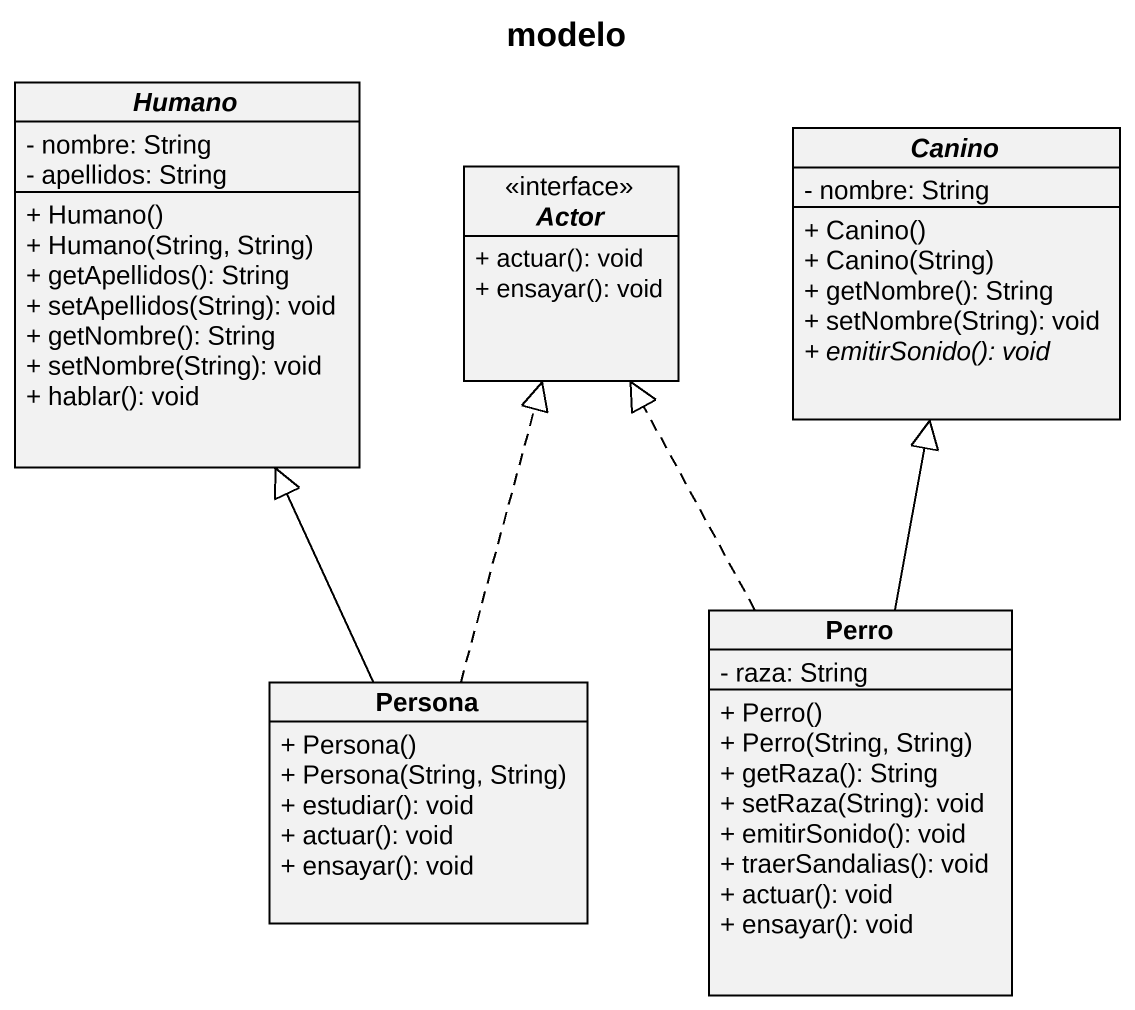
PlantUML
@startuml
title modelo
hide circle
hide empty members
skinparam classAttributeIconSize 0
abstract class Humano {
  - nombre: String
  - apellidos: String
  + Humano()
  + Humano(String, String)
  + getApellidos(): String
  + setApellidos(String): void
  + getNombre(): String
  + setNombre(String): void
  + hablar(): void
}
abstract class Canino {
  - nombre: String
  + Canino()
  + Canino(String)
  + getNombre(): String
  + setNombre(String): void
  {abstract} + emitirSonido(): void
}
interface "Actor" as Actor_ <<interface>> {
  + actuar(): void
  + ensayar(): void
}
class Persona {
  + Persona()
  + Persona(String, String)
  + estudiar(): void
  + actuar(): void
  + ensayar(): void
}
class Perro {
  - raza: String
  + Perro()
  + Perro(String, String)
  + getRaza(): String
  + setRaza(String): void
  + emitirSonido(): void
  + traerSandalias(): void
  + actuar(): void
  + ensayar(): void
}
Persona -up-|> Humano
Persona .up.|> Actor_
Perro -up-|> Canino
Perro .up.|> Actor_
@enduml
